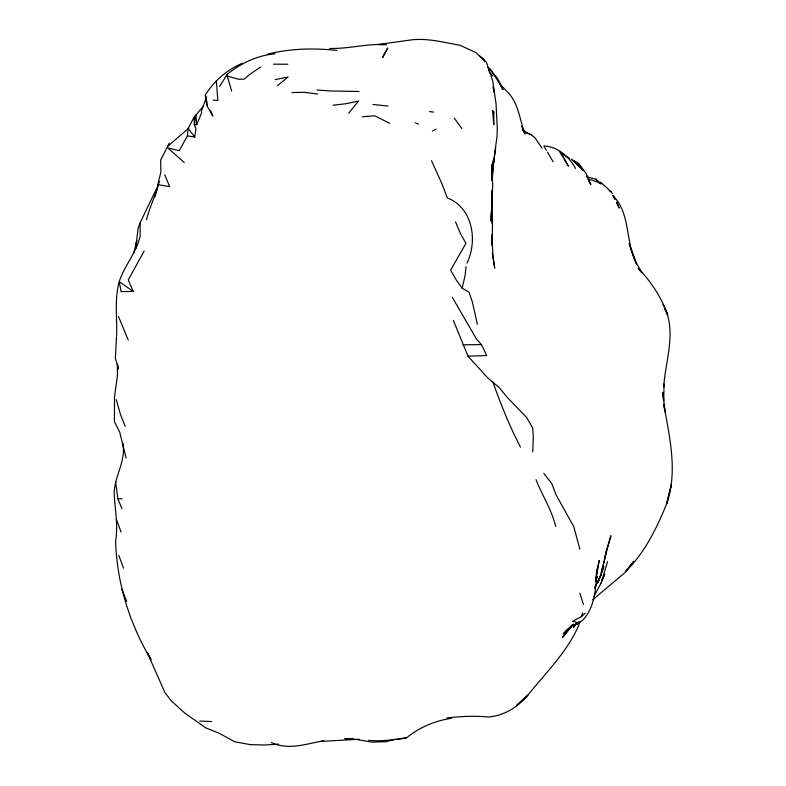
<?xml version="1.0" encoding="UTF-8"?>
<svg xmlns="http://www.w3.org/2000/svg" width="786" height="786" viewBox="0 0 786 786"><rect width="100%" height="100%" fill="white"/><g stroke="black" fill="none" stroke-linecap="round" stroke-linejoin="round"><path stroke-width="1.18" d="M158.192 185.201L140.173 222.644L140.124 236.134C136.499 252.866 124.316 265.639 119.236 281.634C114.314 299.476 117.222 317.573 116.642 335.612M117.468 364.144L117.369 376.101L114.52 396.763L114.402 421.62L119.688 432.084L126.124 458.081M491.633 196.579L491.722 190.664M663.767 400.536L664.052 383.961L663.767 386.054M491.81 245.134L492.056 234.405M493.382 159.587L492.144 179.955M532.731 451.93L533.301 436.692L532.702 428.056L526.61 417.425L507.471 397.637L499.139 387.478L487.801 377.968L467.994 356.176L453.355 320.354M491.633 212.937L491.79 221.013L491.643 209.626L491.014 221.053L492.684 185.005L491.682 164.618L492.056 180.613L492.665 168.794L497.086 136.047L497.273 127.715L496.054 103.948L492.734 80.929L486.436 62.232L475.884 52.554L460.134 45.333C443.108 42.297 426.012 37.443 408.524 40.292L379.058 44.37M491.27 217.3L492.193 197.05M116.534 336.644L115.355 358.013L118.45 369.066L117.664 365.126M492.134 180.043L493.706 158.684L492.4 171.535M493.893 160.423L492.567 169.914L495.671 148.102M184.229 162.466L167.899 148.014L179.306 150.676L187.353 135.89L188.109 128.403L194.181 117.085L203.545 105.963M466.049 266.621L465.135 275.375L462.148 288.177L469.046 292.245L472.248 301.559L477.397 324.333M491.663 178.451L492.665 168.794M491.663 178.53L492.282 172.704M122.704 442.764C126.448 460.301 114.953 475.343 114.167 492.341C114.707 508.689 118.362 525.028 115.601 541.318C116.918 583.173 129.592 623.779 151.02 659.709L147.188 652.419L164.913 692.554L171.309 700.876L184.936 713.216L205.657 727.757M187.353 135.89L194.761 137.01L195.94 128.649L194.368 124.846L194.181 117.085M663.698 386.84C665.516 359.801 677.414 330.051 663.02 304.526M596.898 571.815L599.148 560.477L595.68 581.267L596.849 569.084C595.886 586.985 595.631 606.35 582.623 620.331C575.794 624.438 568.317 627.248 563.179 633.948L573.21 624.31M606.173 551.428L603.845 562.855L606.163 551.507M157.957 184.258L160.884 171.957L160.668 160.069L169.275 143.032M133.836 252.699L136.784 240.634L135.546 249.005L138.11 228.412L140.173 222.644M146.51 219.766C149.743 206.61 156.05 194.555 159.283 181.448M604.63 558.856L610.918 535.718L606.399 550.367M593.98 596.309L601.103 583.035L607.549 561.607M154.695 197.158L157.731 187.825M466.992 263.035C477.898 240.703 472.74 207.612 447.391 197.984L441.673 183.148L431.514 160.698M201.255 111.74L206.512 96.796M595.533 581.198L597.203 576.659L595.572 581.07M578.496 622.836L572.562 621.313L581.168 616.813L582.711 612.815M580.215 621.471L577.523 628.171C565.537 653.579 545.248 673.514 527.868 695.138C517.748 707.145 504.268 715.712 488.303 717.029C474.518 715.614 460.665 716.38 446.929 717.991M601.103 583.035L604.689 574.163L602.243 579.508M196.746 124.64L195.94 115.061L194.368 124.846L196.746 124.64L201.688 112.673M578.054 622.502L577.032 624.575L578.476 621.893M382.939 57.388L387.714 47.985L382.389 57.231L382.861 56.995M144.152 251.039L128.256 279.904L133.237 291.459L121.064 291.586L119.236 281.634L133.237 291.459M219.618 86.47L226.928 74.719L227.626 76.183L238.895 79.317L244.279 79.111L249.928 74.228L260.687 67.007M576.099 623.445L573.525 627.474L576.895 622.541M348.67 113.233L358.524 101.06L345.644 103.762L333.087 105.226M572.237 624.899L565.949 631.551L573.348 624.251M242.412 63.293C227.134 69.64 213.969 81.066 205.215 95.126L207.366 106.464L212.868 116.151L210.638 110.747M516.392 705.671L527.868 695.138L517.1 705.022M168.086 146.009L188.807 128.118M581.168 616.813L585.059 613.414M277.399 85.772L288.118 76.949L275.238 79.632M227.793 73.825C241.331 63.067 257.739 55.236 275.129 53.841M592.654 599.787L624.988 572.601L633.781 561.253L625.715 571.471C644.707 552.725 656.782 528.261 666.675 503.688C678.013 471.521 669.466 436.535 663.698 404.083L665.133 411.884L662.824 392.332L663.433 400.555M432.408 131.007L436.034 129.11M395.132 739.272L385.946 741.689L371.935 742.141L357.443 739.665M451.537 718.266C434.845 720.723 419.085 727.571 406.175 738.123C393.707 739.518 381.22 741.748 368.624 740.304M267.574 54.175C290.299 48.486 313.732 47.877 336.939 50.461M395.682 739.597L405.743 737.808M323.518 740.785C306.226 743.861 288.442 750.542 271.327 742.554M359.271 739.243L321.179 741.395M278.608 744.136L264.784 744.99L250.39 744.647L234.788 741.778M362.356 116.8L374.775 115.788L389.679 123.333M329.658 48.457C348.699 48.938 367.317 43.436 386.29 44.605L379.235 44.733M467.994 356.176L486.721 355.577L481.464 344.592L476.621 339.297L452.225 297.167M291.979 92.571L304.202 92.306L317.524 94.015M462.964 344.799L481.464 344.592M115.581 481.887L117.871 498.786L122.017 498.776M273.557 64.167L287.823 64.236M353.14 738.771L344.799 738.653L356.697 739.528M199.723 721.076L211.729 721.568M358.996 91.49L330.297 90.98L316.984 89.987M213.094 100.077L217.86 100.529L216.327 80.811M372.928 104.469L387.93 106.081M429.441 111.592L433.489 112.084M158.015 184.7L169.629 186.616L164.726 174.767M586.287 176.693L596.142 179.316L601.113 183.914L598.893 183.02M542.085 148.308L535.05 137.874L531.365 134.838L525.087 132.353L521.54 126.251M206.001 727.974L218.763 733.063L234.464 741.65M415.283 122.724L418.545 124.178M590.954 179.68L597.694 182.254L596.142 179.316M522.7 130.545L531.365 134.838M587.869 179.267L590.021 180.387L586.71 175.936M609.179 190.733L611.243 191.853L612.215 193.503M578.132 163.154L571.334 159.204L583.448 170.542L574.006 160.629M481.779 58.174L483.822 59.422L484.844 61.642L483.822 59.422L479.264 55.659M565.252 155.933L569.359 158.448M487.733 67.311L489.678 68.696M564.23 155.294L559.75 151.983L562.845 157.023M600.681 182.175L611.243 191.853M507.157 91.598L501.389 85.654L489.707 68.716M638.527 268.468C651.093 281.909 661.615 297.462 667.628 314.95L664.475 308.417M490.621 73.314L492.95 76.154M638.32 268.39L641.838 272.713L635.736 262.072L630.107 246.706M489.737 68.736L497.852 78.934L502.981 89.771L497.931 80.722M507.766 92.188C518.789 103.693 519.674 119.924 524.95 134.101L522.356 128.649M543.883 473.418L551.821 483.655L555.977 494.708L573.809 526.708L579.872 549.286M188.109 128.403L194.761 137.01M578.663 163.459L586.307 173.765L590.866 184.73L588.596 180.613M462.03 288.03L456.135 279.777L450.624 270.089L465.951 243.306L460.449 233.609L455.526 221.839M454.377 118.195L461.765 128.55M578.987 164.392L580.883 167.389M575.46 168.43C569.644 156.964 557.245 146.255 543.843 145.97L546.309 150.175M564.083 159.047L568.416 166.101L562.432 155.451M547.547 152.268L553.108 161.72M495.681 76.694L496.801 78.708M520.44 447.155C509.593 426.189 500.77 404.191 492.861 381.986M614.937 199.605L612.795 195.35C631.119 213.851 625.047 242.245 636.591 263.988L629.075 243.454M616.538 202.798L619.221 208.113L616.843 201.776M128.226 340.112L118.431 316.355M536.003 479.647C542.261 495.455 551.674 509.859 555.761 526.571M207.082 102.092L205.736 98.84L207.366 106.464M117.871 498.786L121.869 508.611M125.229 426.376L120.396 414.261L116.269 399.593M121.889 589.254L126.693 601.447M488.578 69.787L489.786 73M116.387 519.408L121.083 532.034M118.833 555.417L123.5 568.16M579.832 593.224L583.448 604.385M226.928 74.719L231.664 91.166M493.284 87.855L494.365 92.522L493.117 87.01M492.4 253.161L494.718 268.144L492.969 256.58L491.997 236.733L492.252 244.79L492.468 224.698L491.643 202.542M491.682 164.618L491.741 165.679M491.663 203.397L492.134 223.823M491.898 211.798L492.026 216.681M491.594 209.115L491.79 221.013M493.824 112.025L493.814 124.62L492.557 110.492L493.824 112.025M671.303 485.001L666.675 503.688L671.303 485.001M603.619 563.778L601.241 572.414L603.619 563.778M603.766 566.696L598.205 582.171L603.766 566.696M600.789 575.44L594.521 588.085L600.789 575.44M563.827 635.835L562.599 637.367L571.422 626.413L563.827 635.835"/></g></svg>
